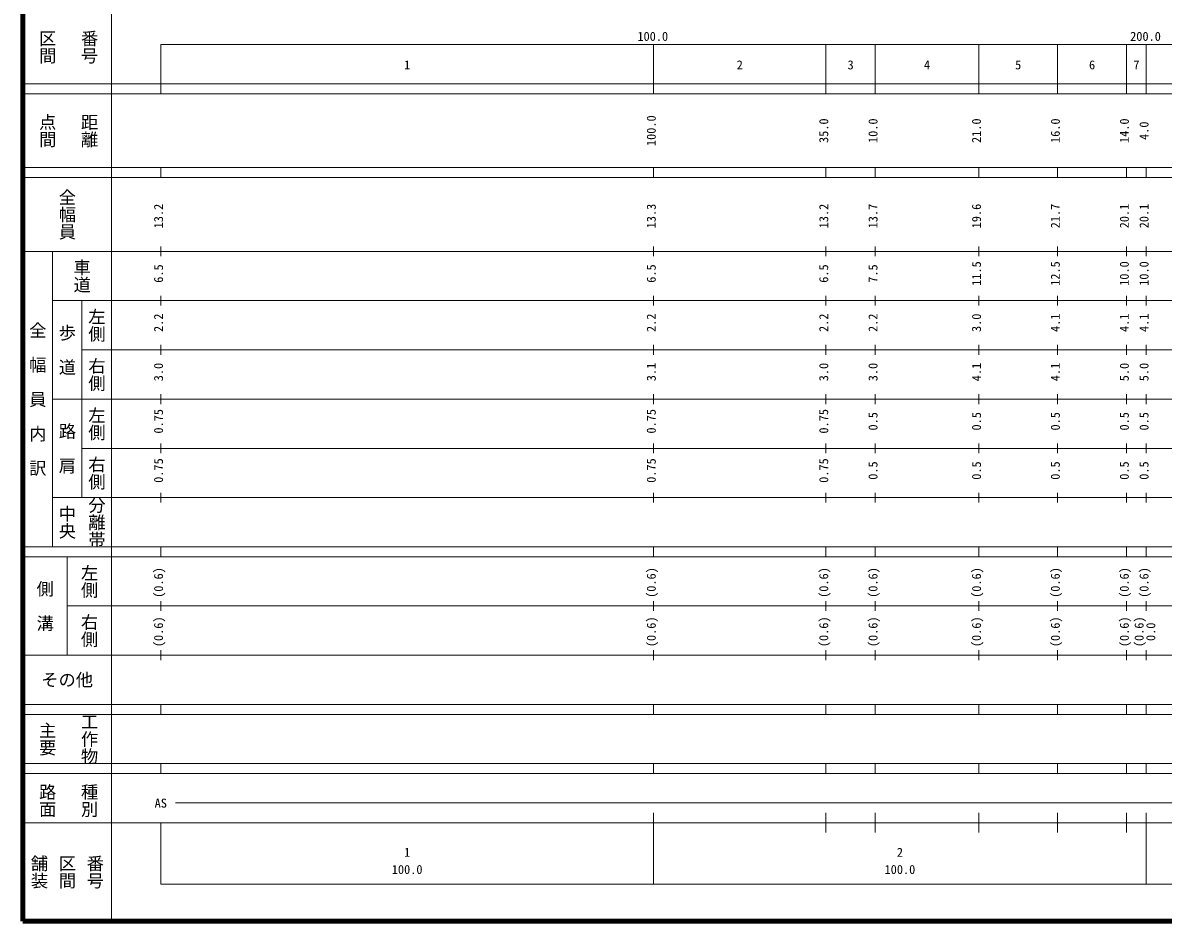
# Model space of a CAD drawing. Units: millimetres on the paper, enlarged 1000 times. Extents: x 40000 to 680000, y 20000 to 380000.
# Drawn here: x 40000 to 271430, y 20000 to 202409 of the extents above; entities that cross this region are included whole.
import ezdxf
from ezdxf.enums import TextEntityAlignment as Align

# ---------------------------------------------------------------- set-up
doc = ezdxf.new("R2010")
doc.units = ezdxf.units.MM
doc.header["$LTSCALE"] = 1000
doc.layers.add('M-TTL', color=2, linetype='Continuous', lineweight=140)
doc.layers.add('M-TTL-BAND', color=7, linetype='Continuous', lineweight=13)
doc.styles.add('@ＭＳ ゴシック', font='')
doc.styles.add('ＭＳ ゴシック', font='')
doc.styles.get('@ＭＳ ゴシック').set_extended_font_data('@MS Gothic')
doc.styles.get('ＭＳ ゴシック').set_extended_font_data('MS Gothic')

msp = doc.modelspace()

# ---------------------------------------------------------------- linework, layer by layer
at = {"layer": 'M-TTL'}
for p, q in [((40000, 380000), (40000, 20000)), ((40000, 20000), (680000, 20000))]:
    msp.add_line(p, q, dxfattribs=at)
at = {"layer": 'M-TTL-BAND'}
for p, q in [((58000, 370000), (58000, 20000)), ((68000, 198000), (579000, 198000)), ((68000, 198000), (68000, 188000)), ((168000, 188000), (168000, 198000)), ((203000, 188000), (203000, 198000)), ((213000, 188000), (213000, 198000)), ((234000, 188000), (234000, 198000)), ((250000, 188000), (250000, 198000)), ((264000, 188000), (264000, 198000)), ((268000, 188000), (268000, 198000)), ((40000, 190000), (579000, 190000)), ((40000, 188000), (579000, 188000)), ((40000, 173000), (579000, 173000)), ((68000, 171000), (68000, 173000)), ((168000, 171000), (168000, 173000)), ((203000, 171000), (203000, 173000)), ((213000, 171000), (213000, 173000)), ((234000, 171000), (234000, 173000)), ((250000, 171000), (250000, 173000)), ((264000, 171000), (264000, 173000)), ((268000, 171000), (268000, 173000)), ((40000, 171000), (579000, 171000)), ((40000, 156000), (579000, 156000)), ((46000, 96000), (46000, 156000)), ((68000, 155000), (68000, 157000)), ((168000, 155000), (168000, 157000)), ((203000, 155000), (203000, 157000)), ((213000, 155000), (213000, 157000)), ((234000, 155000), (234000, 157000)), ((250000, 155000), (250000, 157000)), ((264000, 155000), (264000, 157000)), ((268000, 155000), (268000, 157000)), ((46000, 146000), (579000, 146000)), ((52000, 146000), (52000, 106000)), ((68000, 145000), (68000, 147000)), ((168000, 145000), (168000, 147000)), ((203000, 145000), (203000, 147000)), ((213000, 145000), (213000, 147000)), ((234000, 145000), (234000, 147000)), ((250000, 145000), (250000, 147000)), ((264000, 145000), (264000, 147000)), ((268000, 145000), (268000, 147000)), ((68000, 135000), (68000, 137000)), ((168000, 135000), (168000, 137000)), ((203000, 135000), (203000, 137000)), ((213000, 135000), (213000, 137000)), ((234000, 135000), (234000, 137000)), ((250000, 135000), (250000, 137000)), ((264000, 135000), (264000, 137000)), ((268000, 135000), (268000, 137000)), ((52000, 136000), (579000, 136000)), ((46000, 126000), (579000, 126000)), ((68000, 125000), (68000, 127000)), ((168000, 125000), (168000, 127000)), ((203000, 125000), (203000, 127000)), ((213000, 125000), (213000, 127000)), ((234000, 125000), (234000, 127000)), ((250000, 125000), (250000, 127000)), ((264000, 125000), (264000, 127000)), ((268000, 125000), (268000, 127000)), ((52000, 116000), (579000, 116000)), ((68000, 115000), (68000, 117000)), ((168000, 115000), (168000, 117000)), ((203000, 115000), (203000, 117000)), ((213000, 115000), (213000, 117000)), ((234000, 115000), (234000, 117000)), ((250000, 115000), (250000, 117000)), ((264000, 115000), (264000, 117000)), ((268000, 115000), (268000, 117000)), ((68000, 105000), (68000, 107000)), ((168000, 105000), (168000, 107000)), ((203000, 105000), (203000, 107000)), ((213000, 105000), (213000, 107000)), ((234000, 105000), (234000, 107000)), ((250000, 105000), (250000, 107000)), ((264000, 105000), (264000, 107000)), ((268000, 105000), (268000, 107000)), ((46000, 106000), (579000, 106000)), ((40000, 96000), (579000, 96000)), ((68000, 94000), (68000, 96000)), ((168000, 94000), (168000, 96000)), ((203000, 94000), (203000, 96000)), ((213000, 94000), (213000, 96000)), ((234000, 94000), (234000, 96000)), ((250000, 94000), (250000, 96000)), ((264000, 94000), (264000, 96000)), ((268000, 94000), (268000, 96000)), ((40000, 94000), (579000, 94000)), ((49000, 94000), (49000, 74000)), ((49000, 84000), (579000, 84000)), ((68000, 83000), (68000, 85000)), ((168000, 83000), (168000, 85000)), ((203000, 83000), (203000, 85000)), ((213000, 83000), (213000, 85000)), ((234000, 83000), (234000, 85000)), ((250000, 83000), (250000, 85000)), ((264000, 83000), (264000, 85000)), ((268000, 83000), (268000, 85000)), ((68000, 73000), (68000, 75000)), ((168000, 73000), (168000, 75000)), ((203000, 73000), (203000, 75000)), ((213000, 73000), (213000, 75000)), ((234000, 73000), (234000, 75000)), ((250000, 73000), (250000, 75000)), ((264000, 73000), (264000, 75000)), ((268000, 73000), (268000, 75000)), ((40000, 74000), (579000, 74000)), ((40000, 64000), (579000, 64000)), ((68000, 62000), (68000, 64000)), ((168000, 62000), (168000, 64000)), ((203000, 62000), (203000, 64000)), ((213000, 62000), (213000, 64000)), ((234000, 62000), (234000, 64000)), ((250000, 62000), (250000, 64000)), ((264000, 62000), (264000, 64000)), ((268000, 62000), (268000, 64000)), ((40000, 62000), (579000, 62000)), ((40000, 52000), (579000, 52000)), ((68000, 50000), (68000, 52000)), ((168000, 50000), (168000, 52000)), ((203000, 50000), (203000, 52000)), ((213000, 50000), (213000, 52000)), ((234000, 50000), (234000, 52000)), ((250000, 50000), (250000, 52000)), ((264000, 50000), (264000, 52000)), ((268000, 50000), (268000, 52000)), ((40000, 50000), (579000, 50000)), ((71000, 44000), (565000, 44000)), ((168000, 27500), (168000, 42000)), ((203000, 38000), (203000, 42000)), ((213000, 38000), (213000, 42000)), ((234000, 38000), (234000, 42000)), ((250000, 38000), (250000, 42000)), ((264000, 38000), (264000, 42000)), ((268000, 27500), (268000, 42000)), ((40000, 40000), (579000, 40000)), ((68000, 40000), (68000, 27500)), ((68000, 27500), (579000, 27500))]:
    msp.add_line(p, q, dxfattribs=at)

# ---------------------------------------------------------------- texts
at = {"layer": 'M-TTL-BAND', "style": '@ＭＳ ゴシック'}
for s, p in [('区間', (45000, 197500)), ('番号', (53500, 197500)), ('点間', (45000, 180500)), ('距離', (53500, 180500)), ('全幅員', (49000, 163500)), ('車道', (52000, 151000)), ('左側', (55000, 141000)), ('全\u3000幅\u3000員\u3000内\u3000訳', (43000, 126000)), ('歩\u3000道', (49000, 136000)), ('右側', (55000, 131000)), ('左側', (55000, 121000)), ('路\u3000肩', (49000, 116000)), ('右側', (55000, 111000)), ('中央', (49000, 101000)), ('分離帯', (55000, 101000)), ('左側', (53500, 89000)), ('側\u3000溝', (44500, 84000)), ('右側', (53500, 79000)), ('主要', (45000, 57000)), ('工作物', (53500, 57000)), ('路面', (45000, 44500)), ('種別', (53500, 44500)), ('舗装', (43333, 30000)), ('区間', (49000, 30000)), ('番号', (54667, 30000))]:
    msp.add_text(s, height=2566, rotation=270, dxfattribs=at).set_placement(p, align=Align.MIDDLE_CENTER)
at = {"layer": 'M-TTL-BAND', "style": 'ＭＳ ゴシック'}
for s, p in [('100.0', (167844, 198195)), ('200.0', (267844, 198195)), ('1', (118000, 192405)), ('2', (185500, 192405)), ('3', (208000, 192405)), ('4', (223500, 192405)), ('5', (242000, 192405)), ('6', (257000, 192405)), ('7', (266000, 192405)), ('AS', (68000, 42500)), ('1', (118000, 32523)), ('2', (218000, 32523)), ('100.0', (118000, 29033)), ('100.0', (218000, 29033))]:
    msp.add_text(s, height=1833, dxfattribs=at).set_placement(p, align=Align.BOTTOM_CENTER)
for s, p in [('100.0', (169000, 180500)), ('35.0', (204000, 180500)), ('10.0', (214000, 180500)), ('21.0', (235000, 180500)), ('16.0', (251000, 180500)), ('14.0', (265000, 180500)), ('4.0', (269000, 180500)), ('13.2', (69000, 163174)), ('13.3', (169000, 163174)), ('13.2', (204000, 163174)), ('13.7', (214000, 163174)), ('19.6', (235000, 163174)), ('21.7', (251000, 163174)), ('20.1', (265000, 163174)), ('20.1', (269000, 163174)), ('6.5', (69000, 151500)), ('6.5', (169000, 151500)), ('6.5', (204000, 151500)), ('7.5', (214000, 151500)), ('11.5', (235000, 151500)), ('12.5', (251000, 151500)), ('10.0', (265000, 151500)), ('10.0', (269000, 151500)), ('2.2', (69000, 141500)), ('2.2', (169000, 141500)), ('2.2', (204000, 141500)), ('2.2', (214000, 141500)), ('3.0', (235000, 141500)), ('4.1', (251000, 141500)), ('4.1', (265000, 141500)), ('4.1', (269000, 141500)), ('3.0', (69000, 131500)), ('3.1', (169000, 131500)), ('3.0', (204000, 131500)), ('3.0', (214000, 131500)), ('4.1', (235000, 131500)), ('4.1', (251000, 131500)), ('5.0', (265000, 131500)), ('5.0', (269000, 131500)), ('0.75', (69000, 121500)), ('0.75', (169000, 121500)), ('0.75', (204000, 121500)), ('0.5', (214000, 121500)), ('0.5', (235000, 121500)), ('0.5', (251000, 121500)), ('0.5', (265000, 121500)), ('0.5', (269000, 121500)), ('0.75', (69000, 111500)), ('0.75', (169000, 111500)), ('0.75', (204000, 111500)), ('0.5', (214000, 111500)), ('0.5', (235000, 111500)), ('0.5', (251000, 111500)), ('0.5', (265000, 111500)), ('0.5', (269000, 111500)), ('(0.6)', (69000, 88764)), ('(0.6)', (169000, 88764)), ('(0.6)', (204000, 88764)), ('(0.6)', (214000, 88764)), ('(0.6)', (235000, 88764)), ('(0.6)', (251000, 88764)), ('(0.6)', (265000, 88764)), ('(0.6)', (269000, 88764)), ('(0.6)', (69000, 78764)), ('(0.6)', (169000, 78764)), ('(0.6)', (204000, 78764)), ('(0.6)', (214000, 78764)), ('(0.6)', (235000, 78764)), ('(0.6)', (251000, 78764)), ('(0.6)', (265000, 78764)), ('(0.6)', (268000, 78764)), ('0.0', (270370, 78764))]:
    msp.add_text(s, height=1833, rotation=90, dxfattribs=at).set_placement(p, align=Align.BOTTOM_CENTER)
msp.add_text('その他', height=2566, dxfattribs=at).set_placement((49000, 69000), align=Align.MIDDLE_CENTER)

doc.saveas('drawing.dxf')
